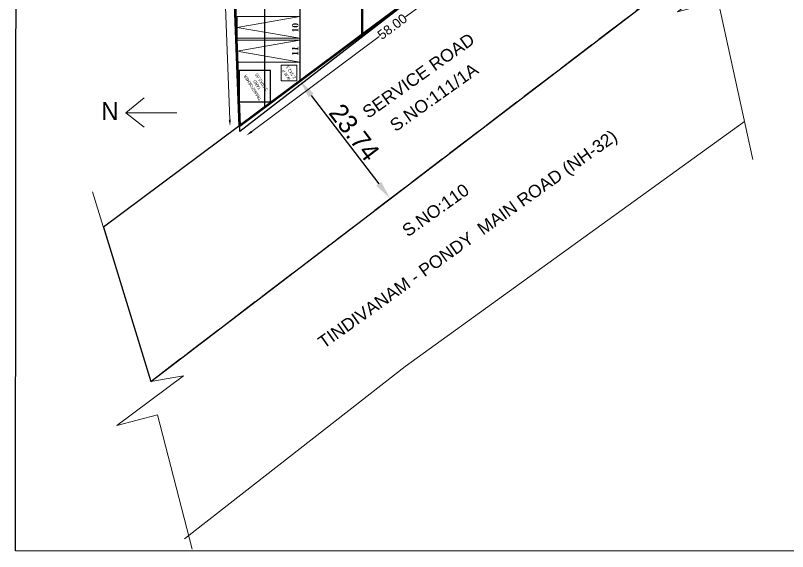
# Model space of a CAD drawing. Header units: metres. Extents: x -44 to 239, y -4 to 219.
# Drawn here: x -44.2 to 79, y -3.7 to 81.9 of the extents above; entities that cross this region are included whole.
import ezdxf

# ---------------------------------------------------------------- set-up
doc = ezdxf.new("R2010")
doc.units = ezdxf.units.M
doc.header["$MEASUREMENT"] = 0
doc.linetypes.add('AM_ISO02W050', pattern=[7.5, 6, -1.5])
for name, color, linetype in [('AS_AT_SITE', 6, 'Continuous'), ('BLK_1_LVL_0_FRONT_SETBACK', 2, 'Continuous'), ('DRIVE_WAY', 254, 'Continuous'), ('FMB_OR_PLR', 70, 'Continuous'), ('LORRY_PARKING', 175, 'Continuous'), ('PDF5_Geometry', 7, 'Continuous'), ('PER_AISLE_WIDTH', 5, 'Continuous'), ('PLOT_BOUNDARY', 70, 'Continuous'), ('ROAD_WIDTH', 2, 'Continuous'), ('SHEET_1', 6, 'Continuous'), ('SUPER_IMPOSED', 5, 'Continuous'), ('TRANSFORMER_YARD', 7, 'Continuous')]:
    doc.layers.add(name, color=color, linetype=linetype)
doc.layers.add('NORTH_DIRECTION', color=7, linetype='Continuous', lineweight=0)
doc.layers.add('WASTE_DISPOSAL', color=7, linetype='Continuous', lineweight=0)
doc.styles.add('ARIAL', font='arial.ttf')
doc.styles.add('CODE', font='tahoma.ttf')
doc.styles.add('MtXpl_Times_New_Roma', font='timesbd.ttf')
doc.styles.get("Standard").update_dxf_attribs({"font": 'arial.ttf'})
doc.styles.add('USA TEXT', font='GOTHIC.TTF')
doc.dimstyles.new('1-100-ED', dxfattribs={"dimtxt": 0.2, "dimasz": 0.15, "dimexe": 0.18, "dimexo": 0.0625, "dimgap": 0.15, "dimtad": 1, "dimzin": 0, "dimdsep": 46, "dimtxsty": 'USA TEXT', "dimblk": 'ARCHTICK', "dimcen": 0.1, "dimse1": 1, "dimse2": 1, "dimclrd": 256, "dimclrt": 256, "dimadec": 0, "dimazin": 0, "dimtfac": 1, "dimtofl": 0, "dimtmove": 0, "dimatfit": 3, "dimldrblk": 'ARCHTICK', "dimfxl": 0, "dimtolj": 1, "dimtzin": 0, "dimarcsym": 0})
doc.dimstyles.new('Copy of drain width', dxfattribs={"dimtxt": 1.5, "dimasz": 1, "dimexe": 0.18, "dimexo": 0.0625, "dimgap": 0.09, "dimtad": 0, "dimzin": 0, "dimdsep": 46, "dimtxsty": 'ARIAL', "dimcen": 0.09, "dimse1": 1, "dimse2": 1, "dimclrd": 21, "dimadec": 0, "dimazin": 0, "dimtfac": 1, "dimtofl": 0, "dimtmove": 0, "dimatfit": 3, "dimfxl": 0, "dimtolj": 1, "dimtzin": 0, "dimlwd": 9, "dimarcsym": 0})

# ---------------------------------------------------------------- blocks, each defined once
blk = doc.blocks.new('*D459')
at = {"color": 21, "lineweight": 9}
for p, q in [((-15.04, 195.74), (-12.63, 133.62)), ((-9.99, 65.24), (-12.39, 127.36))]:
    blk.add_line(p, q, dxfattribs=at)
at = {"color": 21}
for points in [[(-14.87, 195.75), (-15.2, 195.74), (-15.08, 196.74)], [(-9.82, 65.25), (-10.15, 65.24), (-9.95, 64.24)]]:
    blk.add_solid(points, dxfattribs=at)
at = {"layer": 'Defpoints', "color": 0}
for p in [(-15.08, 196.74), (-13.57, 196.8), (-8.44, 64.3)]:
    blk.add_point(p, dxfattribs=at)
at = {"color": 0, "lineweight": 20, "insert": (-12.51, 130.49), "char_height": 1.5, "attachment_point": 5, "rotation": 272.2163, "style": 'ARIAL'}
blk.add_mtext('\\A1;132.60', dxfattribs=at)
blk = doc.blocks.new('*D460')
at = {"color": 21, "lineweight": 9}
for p, q in [((38.38, 96.87), (18.04, 81.68)), ((-6.49, 63.36), (13.84, 78.55))]:
    blk.add_line(p, q, dxfattribs=at)
at = {"color": 21}
for points in [[(38.28, 97), (38.48, 96.73), (39.18, 97.47)], [(-6.59, 63.5), (-6.39, 63.23), (-7.3, 62.77)]]:
    blk.add_solid(points, dxfattribs=at)
at = {"layer": 'Defpoints', "color": 0}
for p in [(38.03, 99), (39.18, 97.47), (-8.44, 64.3)]:
    blk.add_point(p, dxfattribs=at)
at = {"color": 0, "lineweight": 20, "insert": (15.94, 80.12), "char_height": 1.5, "attachment_point": 5, "rotation": 36.7476, "style": 'ARIAL'}
blk.add_mtext('\\A1;58.00', dxfattribs=at)
blk = doc.blocks.new('*D601')
at = {"layer": 'Defpoints', "color": 0}
for p in [(1.18, 71.54), (15.6, 52.67), (15.6, 52.67)]:
    blk.add_point(p, dxfattribs=at)
at = {"layer": 'ROAD_WIDTH', "lineweight": -2}
blk.add_line((3, 69.15), (13.78, 55.05), dxfattribs=at)
at = {"layer": 'ROAD_WIDTH'}
for points in [[(3.4, 69.46), (2.61, 68.85), (1.18, 71.54)], [(14.17, 55.36), (13.38, 54.75), (15.6, 52.67)]]:
    blk.add_solid(points, dxfattribs=at)
at = {"layer": 'ROAD_WIDTH', "insert": (9.88, 63.24), "char_height": 3, "attachment_point": 5, "rotation": 307.3772, "style": 'USA TEXT'}
blk.add_mtext('\\A1;23.74', dxfattribs=at)
blk = doc.blocks.new('_ArchTick')
at = {"color": 0, "linetype": 'ByBlock', "const_width": 0.15}
blk.add_lwpolyline([(-0.5, -0.5), (0.5, 0.5)], dxfattribs=at)

msp = doc.modelspace()

# ---------------------------------------------------------------- linework, layer by layer
at = {"color": 1}
msp.add_line((38.03085, 98.99995, 800.872), (-8.44332, 64.29906, 800.872), dxfattribs=at)
at = {"lineweight": 20}
for p, q in [((1.1814, 81.75814, 800.872), (-8.8186, 80.00814, 800.872)), ((-8.8186, 80.00814, 800.872), (1.1814, 78.25814, 800.872)), ((1.1814, 77.95814, 800.872), (-8.8186, 76.20814, 800.872)), ((-8.8186, 76.20814, 800.872), (1.1814, 74.45814, 800.872))]:
    msp.add_line(p, q, dxfattribs=at)
at = {"color": 2, "lineweight": 20, "elevation": 800.872}
for points in [[(73.44283, 58.91982), (67.91567, 84.20198), (61.46833, 82.45794), (72.10672, 90.40105), (64.3097, 89.07515), (58.18649, 119.77788)], [(-16.01606, -3.29019), (-21.54321, 18.17836), (-27.99055, 16.43432), (-17.35216, 24.37743), (-22.6055, 23.48409), (-31.88594, 53.75427)]]:
    msp.add_lwpolyline(points, dxfattribs=at)
at = {"layer": 'AS_AT_SITE', "elevation": 800.872}
msp.add_lwpolyline([(-8.40444, 63.40894), (-13.56915, 196.79995), (37.8261, 196.53738), (37.36288, 98.74885)], close=True, dxfattribs=at)
at = {"layer": 'BLK_1_LVL_0_FRONT_SETBACK', "elevation": 800.872}
msp.add_lwpolyline([(-4.45663, 117.01766), (-4.45663, 67.2758), (11.09253, 78.8859), (11.09253, 117.01595)], close=True, dxfattribs=at)
at = {"layer": 'DRIVE_WAY', "color": 255, "elevation": 800.872}
msp.add_lwpolyline([(37.40386, 111.01184), (11.18243, 91.48367), (11.18251, 79.00368), (37.34852, 98.49047)], close=True, dxfattribs=at)
at = {"layer": 'FMB_OR_PLR', "lineweight": 50, "elevation": 800.872}
msp.add_lwpolyline([(-8.44332, 64.29906), (38.03085, 98.99995), (38.03085, 196.79995), (-13.56915, 196.79995)], close=True, dxfattribs=at)
at = {"layer": 'LORRY_PARKING', "lineweight": 20, "ltscale": 400, "elevation": 800.872}
for points in [[(-8.8186, 78.25814), (-8.8186, 81.75814), (1.1814, 81.75814), (1.1814, 78.25814)], [(-8.8186, 74.45814), (-8.8186, 77.95814), (1.1814, 77.95814), (1.1814, 74.45814)]]:
    msp.add_lwpolyline(points, close=True, dxfattribs=at)
at = {"layer": 'NORTH_DIRECTION'}
for points in [[(-23.64725, 68.73706), (-23.64725, 68.73706), (-26.56087, 66.38737)], [(-18.44499, 66.38737), (-18.44499, 66.38737), (-26.56087, 66.38737), (-23.67094, 64.05678)]]:
    msp.add_lwpolyline(points, dxfattribs=at)
at = {"layer": 'PDF5_Geometry', "color": 2, "linetype": 'AM_ISO02W050', "lineweight": 20, "elevation": 800.872}
msp.add_lwpolyline([(-22.6055, 23.48409), (64.17025, 89.77436)], dxfattribs=at)
at = {"layer": 'PDF5_Geometry', "color": 2, "lineweight": 20, "elevation": 800.872}
msp.add_lwpolyline([(72.11825, 64.97867), (17.99325, 25.87116), (-17.21588, -1.61559)], dxfattribs=at)
at = {"layer": 'PER_AISLE_WIDTH', "color": 5, "elevation": 800.872}
msp.add_lwpolyline([(11.18227, 116.94826), (1.18227, 116.94826), (1.18251, 71.53698), (11.18251, 79.00368)], close=True, dxfattribs=at)
at = {"layer": 'PLOT_BOUNDARY', "lineweight": 50, "elevation": 800.872}
msp.add_lwpolyline([(-8.44332, 64.29906), (38.03085, 98.99995), (38.03085, 196.79995), (-13.56915, 196.79995)], close=True, dxfattribs=at)
at = {"layer": 'ROAD_WIDTH', "elevation": 800.872}
msp.add_lwpolyline([(59.18085, 114.79203), (-30.14391, 48.09587), (-22.6055, 23.48409), (64.17025, 89.77436)], close=True, dxfattribs=at)
at = {"layer": 'SHEET_1', "color": 6}
msp.add_lwpolyline([(-43.94967, 218.74522), (239.12805, 218.61655), (238.8898, -3.66643), (-44.18793, -3.53776)], close=True, dxfattribs=at)
at = {"layer": 'SUPER_IMPOSED', "lineweight": 50, "elevation": 800.872}
msp.add_lwpolyline([(-8.44332, 64.29906), (38.03085, 98.99995), (38.03085, 196.79995), (-13.56915, 196.79995)], close=True, dxfattribs=at)
at = {"layer": 'TRANSFORMER_YARD', "elevation": 800.872}
msp.add_lwpolyline([(-3.50862, 68.10966), (-3.50862, 73.10966), (-8.50862, 73.10966), (-8.50862, 68.10966)], close=True, dxfattribs=at)
at = {"layer": 'WASTE_DISPOSAL', "color": 2, "elevation": -300.327}
msp.add_lwpolyline([(-1.77978, 71.46304), (0.72022, 71.46304), (0.72022, 73.96304), (-1.77978, 73.96304)], close=True, dxfattribs=at)

# ---------------------------------------------------------------- texts
at = {"lineweight": 20, "style": 'MtXpl_Times_New_Roma'}
for s, p in [('10', (0.94418, 79.1851, 1101.199)), ('11', (0.92275, 75.47087, 1101.199))]:
    msp.add_text(s, height=1, rotation=89.360137, dxfattribs=at).set_placement(p)
at = {"color": 1, "lineweight": 20, "char_height": 2, "width": 67.763338, "attachment_point": 1, "rotation": 35.4674953}
for s, insert in [('SERVICE ROAD', (10.93786, 66.99946, 800.872)), ('S.NO:111/1A', (15.30895, 64.88766, 800.872)), ('TINDIVANAM - PONDY  MAIN ROAD (NH-32)', (3.85346, 30.2797, 800.872)), ('S.NO:110', (17.26277, 48.08913, 800.872))]:
    msp.add_mtext(s, dxfattribs=dict(at, insert=insert))
at = {"color": 7, "lineweight": 25, "insert": (-0.59558, 72.62486), "char_height": 0.5, "attachment_point": 5, "rotation": 122.0953789, "style": 'CODE'}
msp.add_mtext('W.M.P\\P2.5X2.5', dxfattribs=at)
at = {"color": 7, "lineweight": 25, "insert": (-5.63754, 70.82946), "char_height": 0.5, "width": 3.2424483, "attachment_point": 5, "rotation": 122.0953789, "style": 'CODE'}
msp.add_mtext('TRANSFORMER YARD\\P5.00X5.00', dxfattribs=at)
at = {"layer": 'NORTH_DIRECTION', "insert": (-30.49432, 68.08092), "char_height": 2.83966, "attachment_point": 1, "style": 'USA TEXT'}
msp.add_mtext_dynamic_manual_height_columns('N', width=1.6825961, gutter_width=42.59487, heights=[3.76434], dxfattribs=at)

# ---------------------------------------------------------------- dimensions: what is measured, and where the dimension line sits
at = {"color": 1, "lineweight": 20}
for p2, distance, picture, middle in [((-13.56915, 196.79995, 800.872), 1.50747, '*D459', (-12.51157, 130.49196, 800.872)), ((38.03085, 98.99995, 800.872), -1.91549, '*D460', (15.94079, 80.11541, 800.872))]:
    dim = msp.add_aligned_dim(p1=(-8.44131, 64.30056, 800.872), p2=p2, distance=distance, dimstyle='Copy of drain width', dxfattribs=at)
    dim.commit()
    dim.dimension.update_dxf_attribs({"geometry": picture, "text_midpoint": middle})
at = {"layer": 'ROAD_WIDTH'}
dim = msp.add_aligned_dim(p1=(1.18251, 71.53698, 800.872), p2=(15.59702, 52.668, 800.872), distance=0, dimstyle='1-100-ED', override={"dimscale": 2, "dimtxt": 1.5, "dimasz": 1.5, "dimsah": 1, "dimfxl": 75, "dimarcsym": 2}, dxfattribs=at)
dim.commit()
dim.dimension.update_dxf_attribs({"geometry": '*D601', "text_midpoint": (9.88011, 63.241, 800.872)})

doc.saveas('drawing.dxf')
